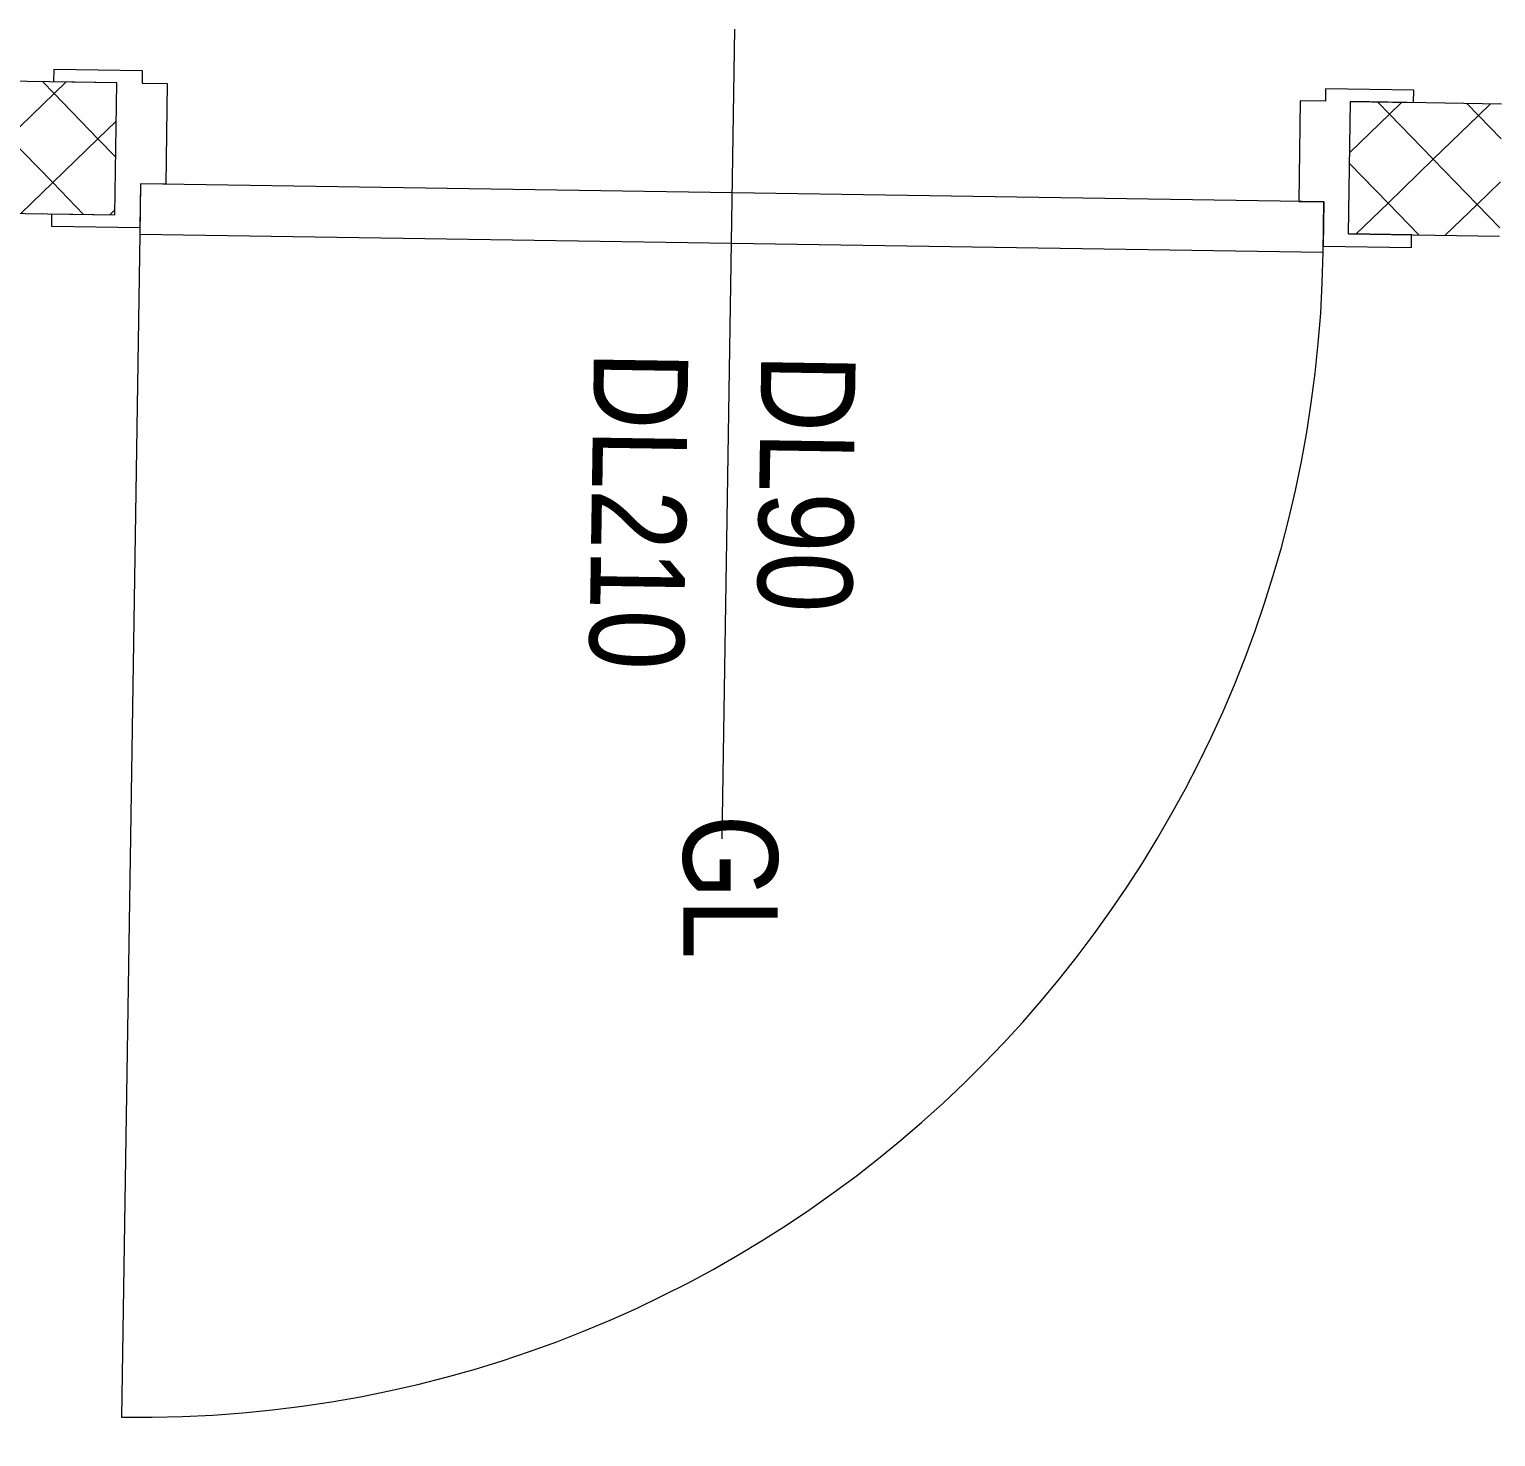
# Model space of a CAD drawing. Header units: metres. Extents: x -16782 to 57285, y -22997 to 18599.
# Drawn here: x -1307 to -143, y -2037 to -919 of the extents above; entities that cross this region are included whole.
import ezdxf
from ezdxf.enums import TextEntityAlignment as Align

# ---------------------------------------------------------------- set-up
doc = ezdxf.new("R2010")
doc.units = ezdxf.units.M
doc.header["$MEASUREMENT"] = 0
doc.layers.add('Neubau_130 Wand Innen', color=7, linetype='Continuous')
doc.styles.add('ERSTELLTER_STIL_1', font='ARIALN.TTF')
pattern_1 = [(224.1212, (0, 0), (-0.03480892, 0.03589344), [0.05, 0]), (314.1212, (0, 0), (0.03589344, 0.03480892), [0.05, 0])]

# ---------------------------------------------------------------- blocks, each defined once
blk = doc.blocks.new('Zargentür 1-Fl 27_7')
at = {"layer": 'Neubau_130 Wand Innen', "color": 7, "linetype": 'Continuous', "lineweight": 13}
for p, q in [((0.47, 0.015), (0.47, 0.955)), ((-0.47, 0.015), (-0.47, -0.025)), ((0.47, 0.015), (-0.47, 0.015)), ((0.47, -0.025), (0.47, 0.015)), ((-0.47, 0.01), (-0.54, 0.01)), ((-0.54, 0.01), (-0.54, 0)), ((-0.54, 0), (-0.49, 0)), ((-0.49, 0), (-0.49, -0.105)), ((-0.49, 0), (-0.49, -0.105)), ((-0.49, 0), (-0.49, -0.105)), ((-0.47, -0.025), (-0.47, 0.01)), ((0.47, -0.025), (0.47, 0.01)), ((0.47, 0.01), (0.54, 0.01)), ((0.54, 0), (0.49, 0)), ((0.49, 0), (0.49, -0.105)), ((0.49, 0), (0.49, -0.105)), ((0.49, 0), (0.49, -0.105)), ((0.54, 0.01), (0.54, 0)), ((-0.45, -0.025), (-0.47, -0.025)), ((-0.47, -0.025), (0.47, -0.025)), ((-0.45, -0.105), (-0.45, -0.025)), ((0.45, -0.105), (0.45, -0.025)), ((0.45, -0.025), (0.47, -0.025)), ((-0.49, -0.105), (-0.54, -0.105)), ((-0.54, -0.105), (-0.54, -0.115)), ((-0.54, -0.115), (-0.47, -0.115)), ((-0.47, -0.115), (-0.47, -0.105)), ((-0.47, -0.105), (-0.45, -0.105)), ((0.47, -0.105), (0.45, -0.105)), ((0.47, -0.115), (0.47, -0.105)), ((0.54, -0.115), (0.47, -0.115)), ((0.49, -0.105), (0.54, -0.105)), ((0.54, -0.105), (0.54, -0.115))]:
    blk.add_line(p, q, dxfattribs=at)
blk.add_arc((0.47, 0.015), 0.94, 90, 180, dxfattribs=at)
blk = doc.blocks.new('T Marker AUT 27_4')
at = {"layer": 'Neubau_130 Wand Innen', "color": 7, "linetype": 'Continuous', "lineweight": 13}
blk.add_line((0, 0.4882), (0, -0.155), dxfattribs=at)
at = {"layer": 'Neubau_130 Wand Innen', "color": 7, "lineweight": 13, "style": 'ERSTELLTER_STIL_1'}
for tag, height, rotation, p in [('AC_WIDO_ID', 0.075, 90.8788, (0.0534, 0.5159)), ('widthPrefix1st20_0', 0.075, 90, (-0.0029, 0.148)), ('widthPrefix1st20_1', 0.075, 90, (0.13, 0.148)), ('DUMMY_269', 0.05, 90, (0.08, 0.3808)), ('DUMMY_268', 0.05, 90, (-0.0529, 0.3325))]:
    blk.add_attdef(tag, text='', height=height, rotation=rotation, dxfattribs=at).set_placement(p, align=Align.BOTTOM_LEFT)
blk = doc.blocks.new('Wand_58_1', base_point=(-4.1317, 10.7945))
at = {"layer": 'Neubau_130 Wand Innen', "linetype": 'Continuous', "lineweight": 13, "true_color": 0xa7a7a7}
h = blk.add_hatch(dxfattribs=at)
h.set_pattern_fill('GIPSKARTONWAND_0001', color=253, style=0, pattern_type=2)
h.set_pattern_definition(pattern_1)
h.paths.add_polyline_path([(-5.3565, 10.8133), (-5.3582, 10.7083), (-5.2332, 10.7064), (-5.2316, 10.8114)])
h = blk.add_hatch(dxfattribs=at)
h.set_pattern_fill('GIPSKARTONWAND_0001', color=253, style=0, pattern_type=2)
h.set_pattern_definition(pattern_1)
h.paths.add_polyline_path([(-4.2517, 10.7964), (-4.2533, 10.6914), (-4.1333, 10.6895), (-4.1317, 10.7945)])
at = {"layer": 'Neubau_130 Wand Innen', "color": 7, "linetype": 'Continuous', "lineweight": 13}
for p, q in [((-5.2332, 10.7064), (-5.2316, 10.8114)), ((-4.2533, 10.6914), (-4.2517, 10.7964))]:
    blk.add_line(p, q, dxfattribs=at)
at = {"layer": 'Neubau_130 Wand Innen', "color": 7, "linetype": 'Continuous', "lineweight": 13, "flags": 128}
for points in [[(-5.2316, 10.8114), (-5.3565, 10.8133)], [(-4.1317, 10.7945), (-4.2517, 10.7964)], [(-5.3582, 10.7083), (-5.2332, 10.7064)], [(-4.2533, 10.6914), (-4.1333, 10.6895)]]:
    blk.add_lwpolyline(points, dxfattribs=at)
at = {"layer": 'Neubau_130 Wand Innen', "color": 7, "lineweight": 13}
ref = blk.add_blockref('T Marker AUT 27_4', (-4.7432, 10.6989), dxfattribs=dict(at, rotation=179.1211930973006))
ref.add_attrib('widthPrefix1st20', 'DL90', dxfattribs={"color": 7, "lineweight": 13, "height": 0.075, "rotation": 269.1212, "style": 'ERSTELLTER_STIL_1'}).set_placement((-4.7422, 10.5968), align=Align.BOTTOM_LEFT)
ref.add_attrib('widthPrefix1st20_1', 'DL210', dxfattribs={"color": 7, "lineweight": 13, "height": 0.075, "rotation": 269.1212, "style": 'ERSTELLTER_STIL_1'}).set_placement((-4.8751, 10.5989), align=Align.BOTTOM_LEFT)
ref.add_attrib('AC_WIDO_ID', 'GL', dxfattribs={"color": 7, "lineweight": 13, "height": 0.075, "rotation": 270, "style": 'ERSTELLTER_STIL_1'}).set_placement((-4.8042, 10.2299), align=Align.BOTTOM_LEFT)
at = {"layer": 'Neubau_130 Wand Innen', "color": 7, "linetype": 'Continuous', "lineweight": 13, "rotation": 179.1211930973006}
blk.add_blockref('Zargentür 1-Fl 27_7', (-4.7432, 10.6989), dxfattribs=at)

msp = doc.modelspace()

# ---------------------------------------------------------------- block references
at = {"layer": 'Neubau_130 Wand Innen', "color": 7, "lineweight": 30, "xscale": 1000, "yscale": 1000, "zscale": 1000}
msp.add_blockref('Wand_58_1', (-138.09, -978.58), dxfattribs=at)

doc.saveas('drawing.dxf')
